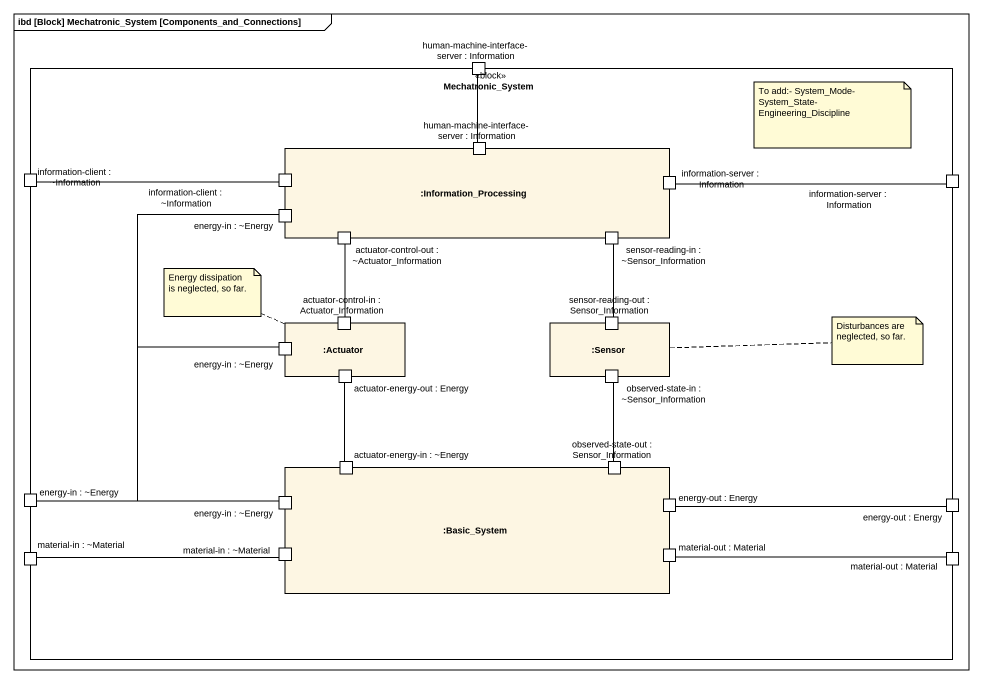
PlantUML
@startuml
mainframe ibd [Block] Mechatronic_System [Components_and_Connections]
rectangle Mechatronic_System <<block>> {
  port "human-machine-interface-server : Information" as human_machine_interface
  rectangle ":Information_Processing" as Information_Processing {
    port "human-machine-interface-server : Information" as human_machine_interface_2
    port "information-client : ~Information" as information_client_2
    port "information-server : Information" as information_server
    port "energy-in : ~Energy" as energy_in_Energy
    port "actuator-control-out : ~Actuator_Information" as actuator_control_out
    port "sensor-reading-in : ~Sensor_Information" as sensor_reading_in_Sensor
  }
  port "information-client : ~Information" as information_client
  port "information-server : Information" as information_server_2
  rectangle ":Actuator" as Actuator {
    port "energy-in : ~Energy" as energy_in_Energy_2
    port "actuator-control-in : Actuator_Information" as actuator_control_in
    port "actuator-energy-out : Energy" as actuator_energy_out_Energy
  }
  rectangle ":Sensor" as Sensor {
    port "sensor-reading-out : Sensor_Information" as sensor_reading_out_Sensor
    port "observed-state-in : ~Sensor_Information" as observed_state_in_Sensor
  }
  port "energy-in : ~Energy" as energy_in_Energy_3
  rectangle ":Basic_System" as Basic_System {
    port "actuator-energy-in : ~Energy" as actuator_energy_in_Energy
    port "observed-state-out : Sensor_Information" as observed_state_out_Sensor
    port "energy-in : ~Energy" as energy_in_Energy_4
    port "energy-out : Energy" as energy_out_Energy
    port "material-in : ~Material" as material_in_Material_2
    port "material-out : Material" as material_out_Material
  }
  port "energy-out : Energy" as energy_out_Energy_2
  port "material-in : ~Material" as material_in_Material
  port "material-out : Material" as material_out_Material_2
}
human_machine_interface -- human_machine_interface_2
information_client -right- information_client_2
information_server_2 -left- information_server
actuator_control_out -- actuator_control_in
sensor_reading_in_Sensor -- sensor_reading_out_Sensor
observed_state_in_Sensor -- observed_state_out_Sensor
actuator_energy_in_Energy -up- actuator_energy_out_Energy
energy_in_Energy_3 -up- energy_in_Energy
energy_in_Energy_3 -right- energy_in_Energy_2
energy_in_Energy_3 -right- energy_in_Energy_4
energy_out_Energy_2 -left- energy_out_Energy
material_in_Material -right- material_in_Material_2
material_out_Material_2 -left- material_out_Material
note as N1
  To add:- System_Mode- System_State- Engineering_Discipline
end note
note left of Actuator : Energy dissipation is neglected, so far.
note right of Sensor : Disturbances are neglected, so far.
@enduml
